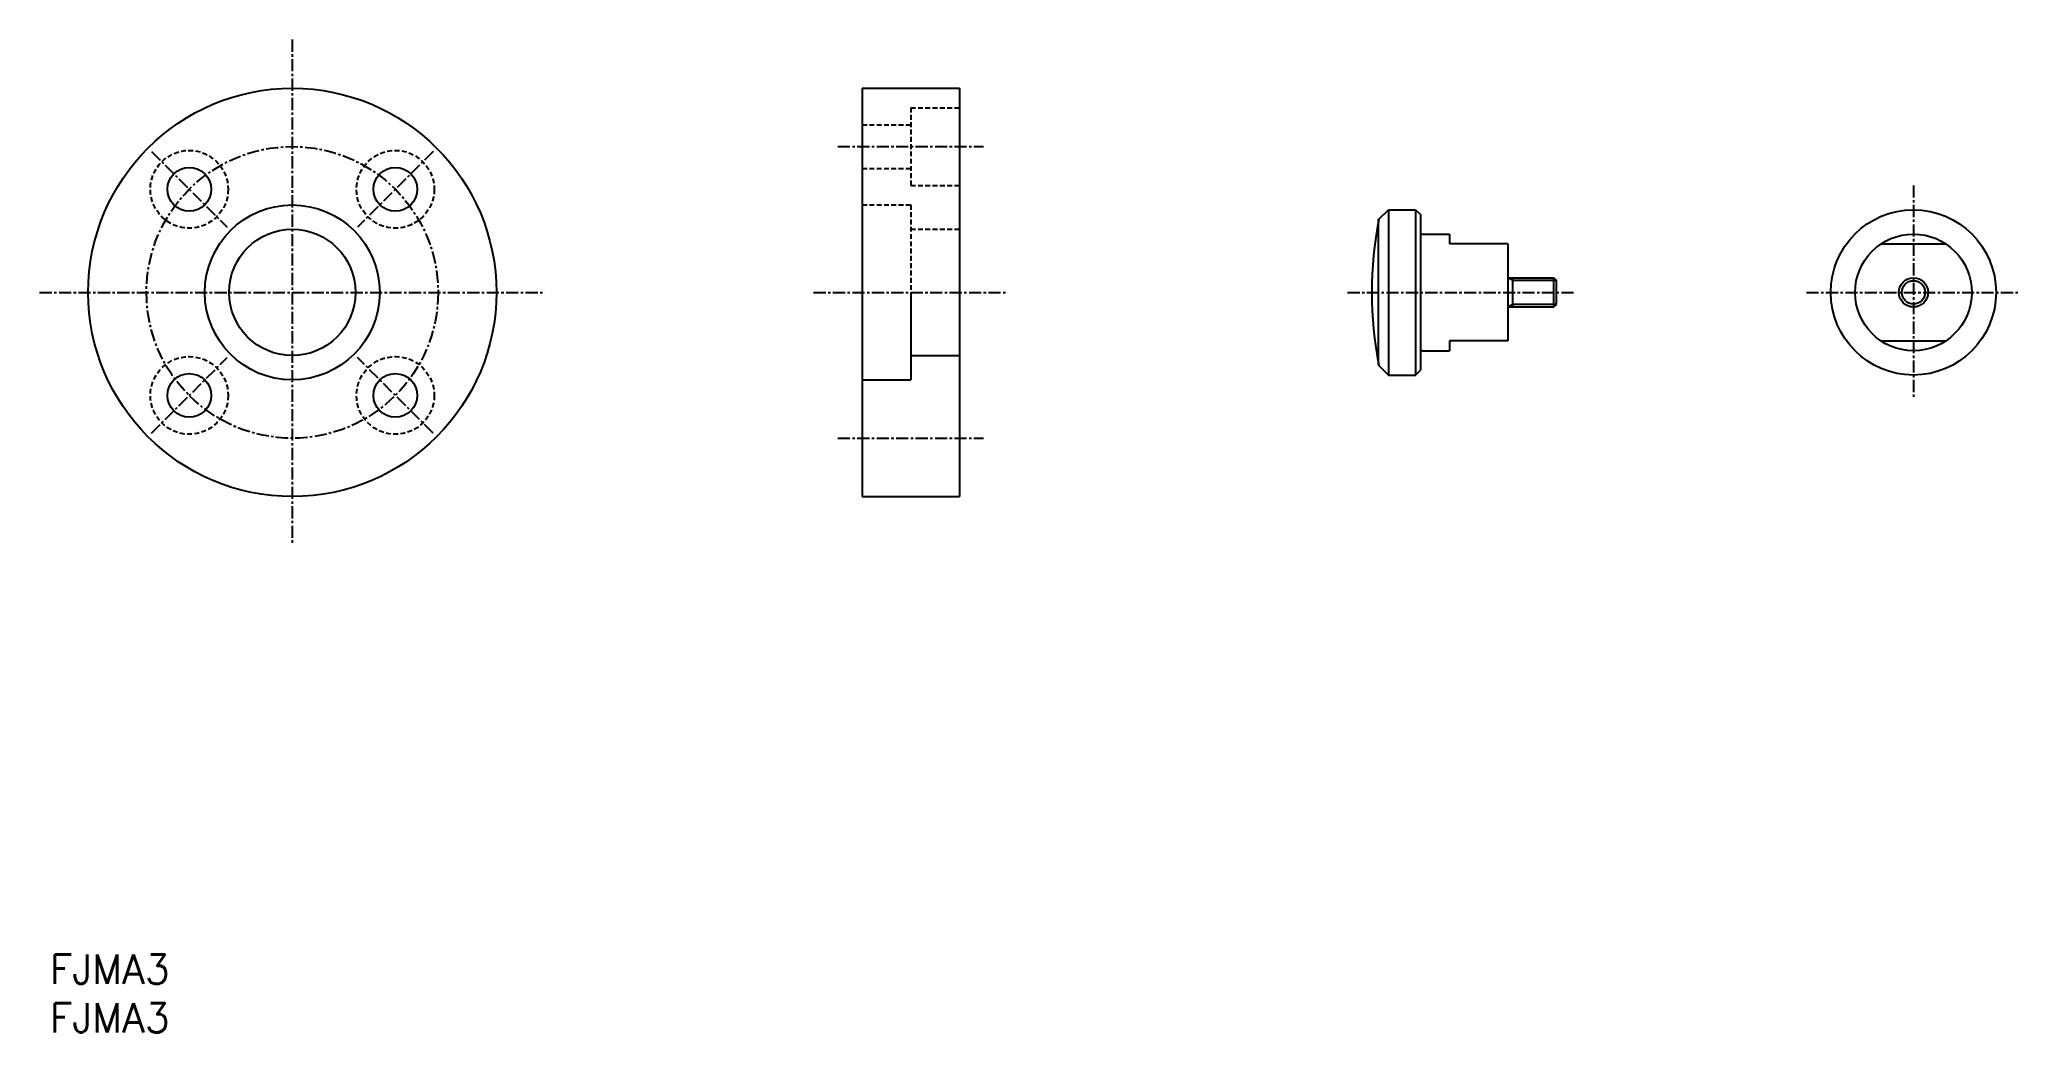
# Model space of a CAD drawing. Extents: x 44 to 248, y 37 to 139.
import ezdxf
from ezdxf.enums import TextEntityAlignment as Align

# ---------------------------------------------------------------- set-up
doc = ezdxf.new("R2010")
doc.units = 0
doc.linetypes.add('CENTER', pattern=[2, 1.25, -0.25, 0.25, -0.25])
doc.linetypes.add('DASHED', pattern=[0.75, 0.5, -0.25])
doc.layers.get('0').update_dxf_attribs({"linetype": 'CONTINUOUS'})
doc.layers.add('CENTER', color=1, linetype='CENTER')
doc.styles.get("Standard").update_dxf_attribs({"font": 'txt.shx', "bigfont": 'extfont.shx'})

msp = doc.modelspace()

# ---------------------------------------------------------------- linework, layer by layer
at = {"color": 7, "linetype": 'CONTINUOUS'}
for p, q in [((128.36, 134.42), (138.36, 134.42)), ((128.36, 134.42), (128.36, 92.42)), ((138.36, 134.42), (138.36, 92.42)), ((181.5, 120.92), (182.5, 121.92)), ((181.5, 105.92), (181.5, 120.92)), ((182.5, 121.92), (185.3, 121.92)), ((182.5, 121.92), (182.5, 104.92)), ((185.3, 121.92), (185.8, 121.42)), ((185.3, 121.92), (185.3, 104.92)), ((185.8, 121.42), (185.8, 105.42)), ((186, 119.42), (188.8, 119.42)), ((188.8, 119.42), (188.8, 118.42)), ((194.8, 118.42), (188.8, 118.42)), ((194.8, 118.42), (194.8, 108.42)), ((233.21, 118.42), (239.84, 118.42)), ((194.8, 114.92), (199.53, 114.92)), ((195.3, 111.92), (195.3, 114.92)), ((199.53, 114.92), (199.8, 114.65)), ((199.53, 111.92), (199.53, 114.92)), ((199.8, 112.19), (199.8, 114.65)), ((133.36, 113.42), (133.36, 104.42)), ((199.53, 111.92), (199.8, 112.19)), ((194.8, 111.92), (199.53, 111.92)), ((188.8, 108.42), (188.8, 107.42)), ((194.8, 108.42), (188.8, 108.42)), ((233.21, 108.42), (239.84, 108.42)), ((133.36, 106.92), (138.36, 106.92)), ((186, 107.42), (188.8, 107.42)), ((128.36, 104.42), (133.36, 104.42)), ((181.5, 105.92), (182.5, 104.92)), ((182.5, 104.92), (185.3, 104.92)), ((185.3, 104.92), (185.8, 105.42)), ((128.36, 92.42), (138.36, 92.42))]:
    msp.add_line(p, q, dxfattribs=at)
at = {"color": 3, "linetype": 'DASHED'}
for p, q in [((128.36, 130.67), (133.36, 130.67)), ((133.36, 132.42), (133.36, 124.42)), ((133.36, 132.42), (138.36, 132.42)), ((128.36, 126.17), (133.36, 126.17)), ((133.36, 124.42), (138.36, 124.42)), ((128.36, 122.42), (133.36, 122.42)), ((133.36, 122.42), (133.36, 111.92)), ((133.36, 119.92), (138.36, 119.92))]:
    msp.add_line(p, q, dxfattribs=at)
for p, q in [((128.36, 123.92), (128.36, 123.92)), ((128.36, 113.42), (128.36, 113.42)), ((236.52, 113.42), (236.52, 113.42)), ((236.52, 113.42), (236.52, 113.42))]:
    msp.add_line(p, q)
at = {"color": 3, "linetype": 'CONTINUOUS'}
for p, q in [((195.3, 114.65), (194.83, 114.92)), ((199.8, 114.65), (195.3, 114.65)), ((195.3, 112.19), (194.83, 111.92)), ((199.8, 112.19), (195.3, 112.19))]:
    msp.add_line(p, q, dxfattribs=at)
at = {"color": 7, "linetype": 'CONTINUOUS'}
for centre, radius in [((69.73, 113.42), 21), ((59.13, 124.03), 2.25), ((80.34, 124.03), 2.25), ((69.73, 113.42), 9), ((236.52, 113.42), 8.5), ((69.73, 113.42), 6.5), ((236.52, 113.42), 6), ((236.52, 113.42), 1.5), ((59.13, 102.82), 2.25), ((80.34, 102.82), 2.25)]:
    msp.add_circle(centre, radius, dxfattribs=at)
at = {"color": 3, "linetype": 'DASHED'}
for centre in [(59.13, 124.03), (80.34, 124.03), (59.13, 102.82), (80.34, 102.82)]:
    msp.add_circle(centre, 4, dxfattribs=at)
at = {"color": 3, "linetype": 'CONTINUOUS'}
msp.add_circle((236.52, 113.42), 1.2, dxfattribs=at)
at = {"color": 7, "linetype": 'CONTINUOUS'}
for centre, radius, start, end in [((220.8, 113.42), 40, 169.1931, 190.8069), ((186, 119.62), 0.2, 180, 270), ((186, 107.22), 0.2, 90.0002, 180)]:
    msp.add_arc(centre, radius, start, end, dxfattribs=at)
at = {"layer": 'CENTER', "color": 1, "linetype": 'CENTER'}
for p, q in [((69.73, 139.42), (69.73, 87.42)), ((125.86, 128.42), (140.86, 128.42)), ((55.24, 127.92), (63.02, 120.14)), ((84.23, 127.92), (76.45, 120.14)), ((236.52, 124.42), (236.52, 102.42)), ((43.73, 113.42), (95.73, 113.42)), ((123.36, 113.42), (143.36, 113.42)), ((178.3, 113.42), (201.8, 113.42)), ((225.52, 113.42), (247.52, 113.42)), ((55.24, 98.93), (63.02, 106.71)), ((84.23, 98.93), (76.45, 106.71)), ((125.86, 98.42), (140.86, 98.42))]:
    msp.add_line(p, q, dxfattribs=at)
msp.add_circle((69.73, 113.42), 15, dxfattribs=at)

# ---------------------------------------------------------------- texts
at = {"color": 7, "linetype": 'CONTINUOUS'}
for p in [(44.78, 43.8), (44.78, 38.8)]:
    msp.add_text('FJMA3', height=3, dxfattribs=at).set_placement(p, align=Align.MIDDLE_LEFT)

doc.saveas('drawing.dxf')
